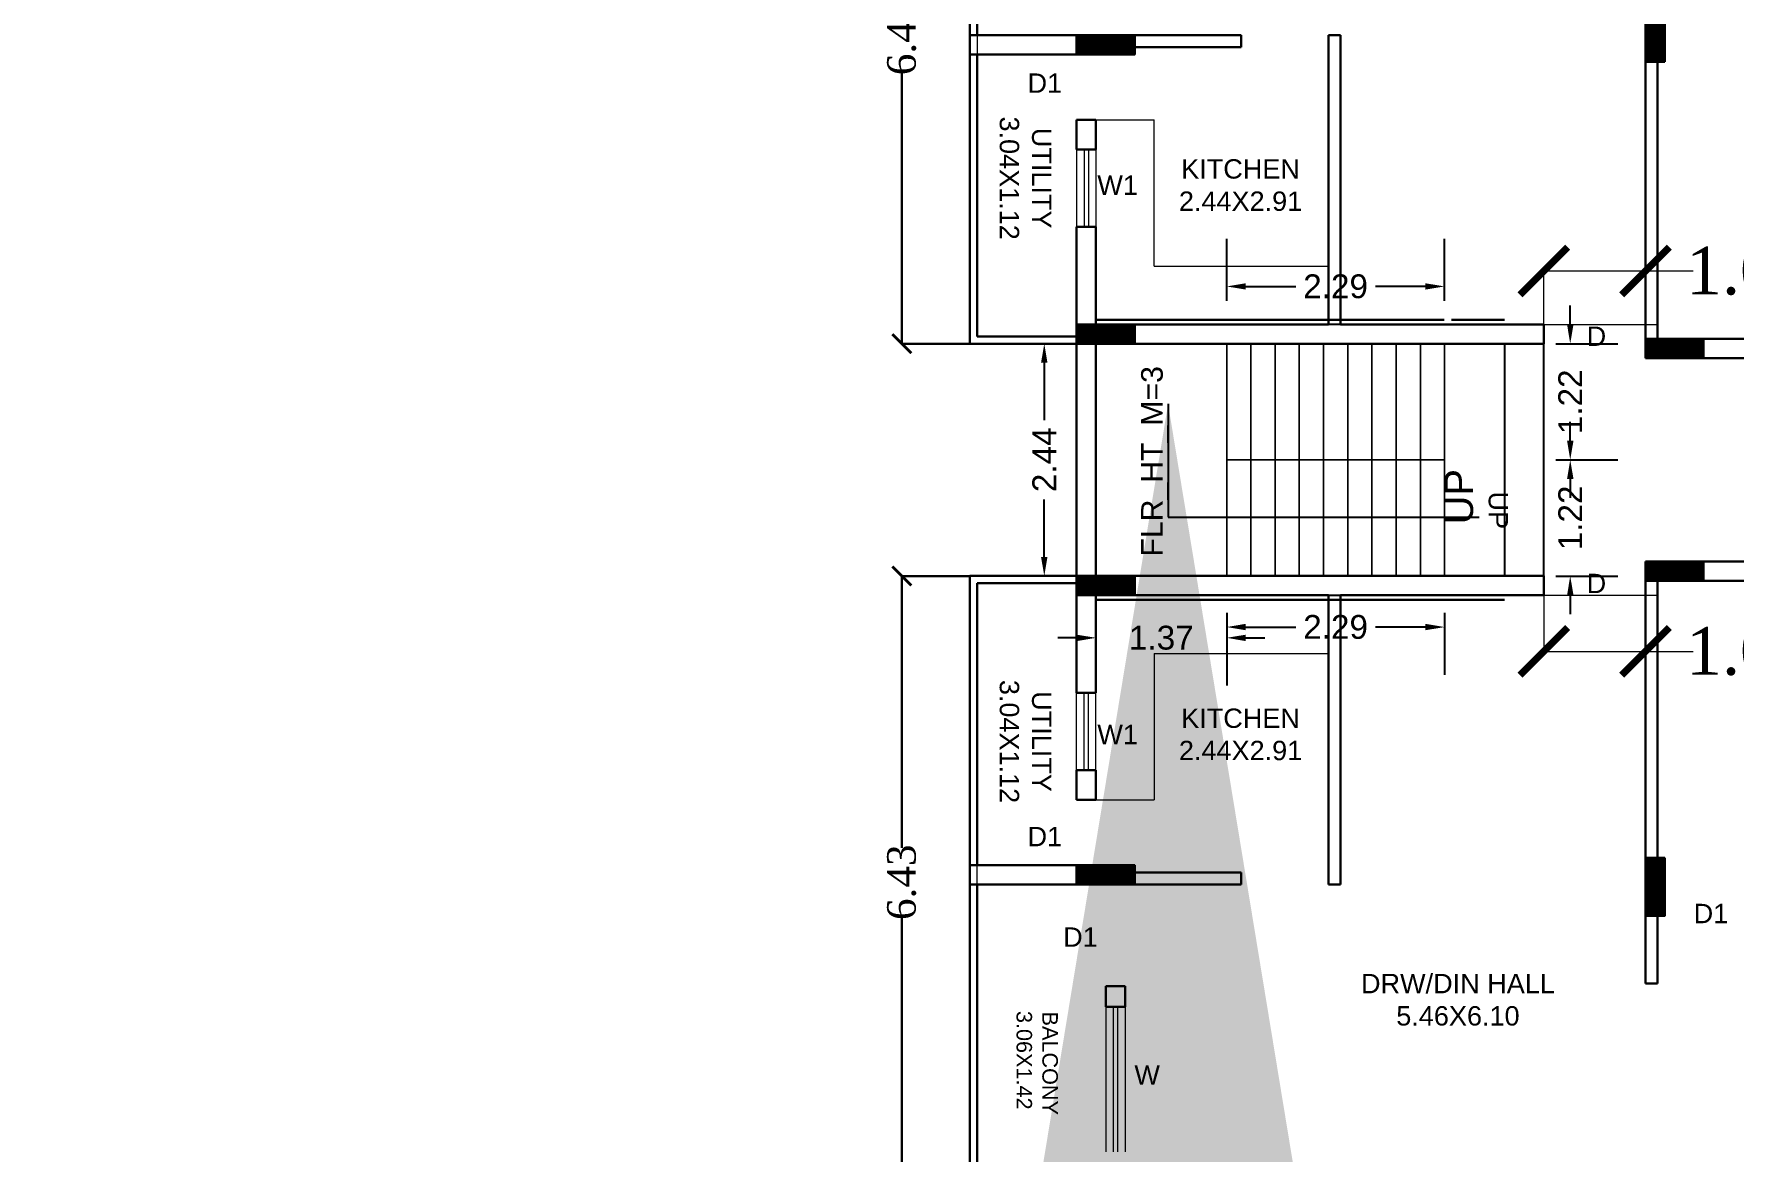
# Model space of a CAD drawing. Header units: metres. Extents: x 0 to 63445, y 32361 to 32804.
# Drawn here: x 63159.96 to 63177.8, y 32664.01 to 32675.75 of the extents above; entities that cross this region are included whole.
import ezdxf

# ---------------------------------------------------------------- set-up
doc = ezdxf.new("R2010")
doc.units = ezdxf.units.M
doc.header["$MEASUREMENT"] = 0
doc.header["$PDMODE"] = 34
doc.header["$PDSIZE"] = -10
doc.layers.get('0').update_dxf_attribs({"lineweight": 25})
for name, color, linetype, lineweight in [('BLK_1_FLR_3_EXIT_WIDTH_DOOR', 7, 'Continuous', 0), ('BLK_1_FLR_3_STAIR_1_FLIGHT_1', 7, 'Continuous', 0), ('BLK_1_FLR_3_STAIR_1_FLIGHT_2', 7, 'Continuous', 0), ('BLK_1_FLR_3_STAIR_1_LANDING_1', 7, 'Continuous', 0), ('BLK_1_FLR_3_UNITFA', 7, 'Continuous', 0), ('COLUMN', 1, 'Continuous', 30), ('DIM', 56, 'Continuous', 20), ('elev', 252, 'Continuous', 20), ('STEPS', 114, 'Continuous', 20), ('TEXT-2', 65, 'Continuous', 18), ('wall', 7, 'Continuous', 30), ('window', 154, 'Continuous', 9)]:
    doc.layers.add(name, color=color, linetype=linetype, lineweight=lineweight)
doc.layers.add('BLK_1_FLR_3_STAIR_1', color=7, linetype='Continuous', true_color=0xffffff, plot=False)
doc.layers.add('text', color=65, linetype='Continuous')
doc.styles.add('AutoDCRFont', font='arial.ttf')
doc.styles.add('PreDCRFont', font='arial.ttf', dxfattribs={"height": 0.25})
doc.styles.add('small int', font='arial.ttf', dxfattribs={"height": 18})
doc.styles.get("Standard").update_dxf_attribs({"font": 'arial.ttf', "height": 0.4})
doc.styles.add('style2', font='arial.ttf', dxfattribs={"height": 0.25})
doc.styles.add('TNR', font='times.ttf', dxfattribs={"height": 0.5})
doc.dimstyles.new('ARCHANA', dxfattribs={"dimscale": 0, "dimtxt": 0.5, "dimasz": 0.5, "dimexe": 0, "dimexo": 0, "dimgap": 0, "dimtad": 0, "dimzin": 0, "dimdsep": 46, "dimtxsty": 'TNR', "dimblk": 'ARCHTICK', "dimcen": 0.09, "dimclrd": 36, "dimclre": 36, "dimclrt": 7, "dimadec": 0, "dimazin": 0, "dimtfac": 1, "dimtofl": 0, "dimtmove": 0, "dimatfit": 3, "dimldrblk": 'ARCHTICK', "dimfxl": 1, "dimfrac": 2, "dimtolj": 1, "dimtzin": 0, "dimlwd": -1, "dimlwe": -1, "dimarcsym": 0})
doc.dimstyles.new('Copy of Standard2', dxfattribs={"dimtxt": 0.25, "dimasz": 0.2, "dimexe": 0.5, "dimexo": 0.3, "dimgap": 0.09, "dimtad": 0, "dimtoh": 1, "dimzin": 0, "dimdsep": 46, "dimtxsty": 'PreDCRFont', "dimcen": 0.025, "dimdle": 0.1, "dimadec": 0, "dimazin": 0, "dimtfac": 1, "dimtofl": 0, "dimtmove": 2, "dimatfit": 3, "dimfxl": 0.18, "dimtolj": 1, "dimtzin": 0, "dimarcsym": 0})
doc.dimstyles.new('STD', dxfattribs={"dimtxt": 10, "dimasz": 10, "dimexe": 0, "dimexo": 0, "dimgap": 0.09, "dimtad": 0, "dimdec": 0, "dimzin": 0, "dimdsep": 46, "dimlunit": 4, "dimtxsty": 'small int', "dimcen": 0.09, "dimclrd": 75, "dimclre": 75, "dimadec": 0, "dimazin": 0, "dimtfac": 1, "dimtdec": 0, "dimtofl": 0, "dimtmove": 0, "dimatfit": 3, "dimfxl": 1, "dimtolj": 1, "dimtzin": 0, "dimarcsym": 0})

# ---------------------------------------------------------------- blocks, each defined once
blk = doc.blocks.new('*D379')
at = {"layer": 'BLK_1_FLR_3_STAIR_1_FLIGHT_1', "color": 0, "linetype": 'Continuous', "lineweight": -2, "transparency": 16777216}
for p, q in [((63172.472, 32669.675), (63172.472, 32669.025)), ((63174.758, 32669.675), (63174.758, 32669.025)), ((63172.672, 32669.525), (63173.198, 32669.525)), ((63174.558, 32669.525), (63174.032, 32669.525))]:
    blk.add_line(p, q, dxfattribs=at)
at = {"layer": 'BLK_1_FLR_3_STAIR_1_FLIGHT_1', "color": 0, "linetype": 'Continuous', "transparency": 16777216}
for points in [[(63172.672, 32669.559), (63172.672, 32669.492), (63172.472, 32669.525)], [(63174.558, 32669.559), (63174.558, 32669.492), (63174.758, 32669.525)]]:
    blk.add_solid(points, dxfattribs=at)
at = {"layer": 'Defpoints', "color": 0, "linetype": 'Continuous', "transparency": 16777216}
for p in [(63172.472, 32670.061), (63174.758, 32670.061), (63174.758, 32669.525)]:
    blk.add_point(p, dxfattribs=at)
at = {"layer": 'BLK_1_FLR_3_STAIR_1_FLIGHT_1', "color": 0, "linetype": 'Continuous', "transparency": 16777216, "insert": (63173.615, 32669.525), "char_height": 0.25, "attachment_point": 5, "style": 'PreDCRFont'}
blk.add_mtext('\\A1;2.29', dxfattribs=at)
blk = doc.blocks.new('*D380')
at = {"layer": 'BLK_1_FLR_3_STAIR_1_FLIGHT_1', "color": 0, "linetype": 'Continuous', "lineweight": -2, "transparency": 16777216}
for p, q in [((63176.077, 32671.481), (63176.077, 32671.681)), ((63175.927, 32671.281), (63176.577, 32671.281)), ((63175.927, 32670.061), (63176.577, 32670.061)), ((63176.077, 32669.861), (63176.077, 32669.661))]:
    blk.add_line(p, q, dxfattribs=at)
at = {"layer": 'BLK_1_FLR_3_STAIR_1_FLIGHT_1', "color": 0, "linetype": 'Continuous', "transparency": 16777216}
for points in [[(63176.044, 32671.481), (63176.111, 32671.481), (63176.077, 32671.281)], [(63176.044, 32669.861), (63176.111, 32669.861), (63176.077, 32670.061)]]:
    blk.add_solid(points, dxfattribs=at)
at = {"layer": 'Defpoints', "color": 0, "linetype": 'Continuous', "transparency": 16777216}
for p in [(63174.758, 32671.281), (63176.077, 32671.281), (63174.758, 32670.061)]:
    blk.add_point(p, dxfattribs=at)
at = {"layer": 'BLK_1_FLR_3_STAIR_1_FLIGHT_1', "color": 0, "linetype": 'Continuous', "transparency": 16777216, "insert": (63176.077, 32670.671), "char_height": 0.25, "attachment_point": 5, "rotation": 90, "style": 'PreDCRFont'}
blk.add_mtext('\\A1;1.22', dxfattribs=at)
blk = doc.blocks.new('*D381')
at = {"layer": 'BLK_1_FLR_3_STAIR_1_FLIGHT_2', "color": 0, "linetype": 'Continuous', "lineweight": -2, "transparency": 16777216}
for p, q in [((63172.472, 32672.951), (63172.472, 32673.601)), ((63174.758, 32672.951), (63174.758, 32673.601)), ((63172.672, 32673.101), (63173.198, 32673.101)), ((63174.558, 32673.101), (63174.032, 32673.101))]:
    blk.add_line(p, q, dxfattribs=at)
at = {"layer": 'BLK_1_FLR_3_STAIR_1_FLIGHT_2', "color": 0, "linetype": 'Continuous', "transparency": 16777216}
for points in [[(63172.672, 32673.134), (63172.672, 32673.068), (63172.472, 32673.101)], [(63174.558, 32673.134), (63174.558, 32673.068), (63174.758, 32673.101)]]:
    blk.add_solid(points, dxfattribs=at)
at = {"layer": 'Defpoints', "color": 0, "linetype": 'Continuous', "transparency": 16777216}
for p in [(63174.758, 32673.101), (63172.472, 32672.5), (63174.758, 32672.5)]:
    blk.add_point(p, dxfattribs=at)
at = {"layer": 'BLK_1_FLR_3_STAIR_1_FLIGHT_2', "color": 0, "linetype": 'Continuous', "transparency": 16777216, "insert": (63173.615, 32673.101), "char_height": 0.25, "attachment_point": 5, "style": 'PreDCRFont'}
blk.add_mtext('\\A1;2.29', dxfattribs=at)
blk = doc.blocks.new('*D382')
at = {"layer": 'BLK_1_FLR_3_STAIR_1_FLIGHT_2', "color": 0, "linetype": 'Continuous', "lineweight": -2, "transparency": 16777216}
for p, q in [((63176.077, 32672.7), (63176.077, 32672.9)), ((63175.927, 32672.5), (63176.577, 32672.5)), ((63175.927, 32671.281), (63176.577, 32671.281)), ((63176.077, 32671.081), (63176.077, 32670.881))]:
    blk.add_line(p, q, dxfattribs=at)
at = {"layer": 'BLK_1_FLR_3_STAIR_1_FLIGHT_2', "color": 0, "linetype": 'Continuous', "transparency": 16777216}
for points in [[(63176.044, 32672.7), (63176.111, 32672.7), (63176.077, 32672.5)], [(63176.044, 32671.081), (63176.111, 32671.081), (63176.077, 32671.281)]]:
    blk.add_solid(points, dxfattribs=at)
at = {"layer": 'Defpoints', "color": 0, "linetype": 'Continuous', "transparency": 16777216}
for p in [(63175.358, 32672.5), (63176.077, 32672.5), (63174.758, 32671.281)]:
    blk.add_point(p, dxfattribs=at)
at = {"layer": 'BLK_1_FLR_3_STAIR_1_FLIGHT_2', "color": 0, "linetype": 'Continuous', "transparency": 16777216, "insert": (63176.077, 32671.89), "char_height": 0.25, "attachment_point": 5, "rotation": 90, "style": 'PreDCRFont'}
blk.add_mtext('\\A1;1.22', dxfattribs=at)
blk = doc.blocks.new('*D383')
at = {"layer": 'BLK_1_FLR_3_STAIR_1_LANDING_1', "color": 0, "lineweight": -2, "transparency": 16777216}
for p, q in [((63170.9, 32669.412), (63170.7, 32669.412)), ((63171.1, 32669.562), (63171.1, 32668.912)), ((63172.472, 32669.562), (63172.472, 32668.912)), ((63172.672, 32669.412), (63172.872, 32669.412))]:
    blk.add_line(p, q, dxfattribs=at)
at = {"layer": 'BLK_1_FLR_3_STAIR_1_LANDING_1', "color": 0, "transparency": 16777216}
for points in [[(63170.9, 32669.445), (63170.9, 32669.378), (63171.1, 32669.412)], [(63172.672, 32669.445), (63172.672, 32669.378), (63172.472, 32669.412)]]:
    blk.add_solid(points, dxfattribs=at)
at = {"layer": 'Defpoints', "color": 0, "transparency": 16777216}
for p in [(63171.1, 32670.061), (63172.472, 32670.061), (63171.1, 32669.412)]:
    blk.add_point(p, dxfattribs=at)
at = {"layer": 'BLK_1_FLR_3_STAIR_1_LANDING_1', "color": 0, "transparency": 16777216, "insert": (63171.786, 32669.412), "char_height": 0.25, "attachment_point": 5, "style": 'PreDCRFont'}
blk.add_mtext('\\A1;1.37', dxfattribs=at)
blk = doc.blocks.new('*D384')
at = {"layer": 'BLK_1_FLR_3_STAIR_1_LANDING_1', "color": 0, "lineweight": -2, "transparency": 16777216}
for p, q in [((63170.708, 32672.5), (63170.058, 32672.5)), ((63170.558, 32672.3), (63170.558, 32671.697)), ((63170.558, 32670.261), (63170.558, 32670.864)), ((63170.708, 32670.061), (63170.058, 32670.061))]:
    blk.add_line(p, q, dxfattribs=at)
at = {"layer": 'BLK_1_FLR_3_STAIR_1_LANDING_1', "color": 0, "transparency": 16777216}
for points in [[(63170.524, 32672.3), (63170.591, 32672.3), (63170.558, 32672.5)], [(63170.524, 32670.261), (63170.591, 32670.261), (63170.558, 32670.061)]]:
    blk.add_solid(points, dxfattribs=at)
at = {"layer": 'Defpoints', "color": 0, "transparency": 16777216}
for p in [(63170.558, 32672.5), (63171.1, 32672.5), (63171.1, 32670.061)]:
    blk.add_point(p, dxfattribs=at)
at = {"layer": 'BLK_1_FLR_3_STAIR_1_LANDING_1', "color": 0, "transparency": 16777216, "insert": (63170.558, 32671.281), "char_height": 0.25, "attachment_point": 5, "rotation": 90, "style": 'PreDCRFont'}
blk.add_mtext('\\A1;2.44', dxfattribs=at)
blk = doc.blocks.new('A$C7D115503')
at = {"layer": 'COLUMN', "ltscale": 3}
h = blk.add_hatch(dxfattribs=at)
h.set_pattern_fill('ANSI31', color=256, style=0)
h.paths.add_polyline_path([(-14.36, -11.59), (-6.36, -11.59), (-6.36, 12.41), (-14.36, 12.41)])
at = {"layer": 'COLUMN', "ltscale": 0.05}
for p, q in [((-14.36, 12.41), (-6.36, 12.41)), ((-14.36, 12.41), (-14.36, -11.59)), ((-6.36, 12.41), (-6.36, -11.59)), ((-6.36, -11.59), (-14.36, -11.59))]:
    blk.add_line(p, q, dxfattribs=at)
blk = doc.blocks.new('_ArchTick')
at = {"color": 0, "linetype": 'ByBlock', "const_width": 0.15}
blk.add_lwpolyline([(-0.5, -0.5), (0.5, 0.5)], dxfattribs=at)
blk = doc.blocks.new('*D769')
at = {"layer": 'Defpoints', "color": 0, "ltscale": 0.5, "transparency": 16777216}
for p in [(63169.062, 32678.93), (63169.778, 32678.93), (63169.778, 32672.5)]:
    blk.add_point(p, dxfattribs=at)
at = {"layer": 'wall', "color": 36, "ltscale": 0.5, "transparency": 16777216}
for p, q in [((63169.778, 32678.93), (63169.062, 32678.93)), ((63169.062, 32678.93), (63169.062, 32676.075)), ((63169.062, 32672.5), (63169.062, 32675.355)), ((63169.778, 32672.5), (63169.062, 32672.5))]:
    blk.add_line(p, q, dxfattribs=at)
at = {"layer": 'wall', "color": 36, "ltscale": 0.5, "transparency": 16777216, "xscale": 0.2, "yscale": 0.2, "zscale": 0.2}
for p, rotation in [((63169.062, 32678.93), 90), ((63169.062, 32672.5), 270)]:
    blk.add_blockref('_ArchTick', p, dxfattribs=dict(at, rotation=rotation))
at = {"layer": 'wall', "color": 7, "ltscale": 0.5, "transparency": 16777216, "insert": (63169.062, 32675.715), "char_height": 0.5, "attachment_point": 5, "rotation": 90, "style": 'TNR'}
blk.add_mtext('\\A1;{\\H0.6x;6.43}', dxfattribs=at)
blk = doc.blocks.new('*D745')
at = {"layer": 'Defpoints', "color": 0, "ltscale": 0.5, "transparency": 16777216}
for p in [(63169.778, 32670.061), (63169.062, 32663.631), (63169.778, 32663.631)]:
    blk.add_point(p, dxfattribs=at)
at = {"layer": 'wall', "color": 36, "ltscale": 0.5, "transparency": 16777216}
for p, q in [((63169.778, 32670.061), (63169.062, 32670.061)), ((63169.062, 32670.061), (63169.062, 32667.206)), ((63169.062, 32663.631), (63169.062, 32666.486)), ((63169.778, 32663.631), (63169.062, 32663.631))]:
    blk.add_line(p, q, dxfattribs=at)
at = {"layer": 'wall', "color": 36, "ltscale": 0.5, "transparency": 16777216, "xscale": 0.2, "yscale": 0.2, "zscale": 0.2}
for p, rotation in [((63169.062, 32670.061), 90), ((63169.062, 32663.631), 270)]:
    blk.add_blockref('_ArchTick', p, dxfattribs=dict(at, rotation=rotation))
at = {"layer": 'wall', "color": 7, "ltscale": 0.5, "transparency": 16777216, "insert": (63169.062, 32666.846), "char_height": 0.5, "attachment_point": 5, "rotation": 90, "style": 'TNR'}
blk.add_mtext('\\A1;{\\H0.6x;6.43}', dxfattribs=at)
blk = doc.blocks.new('*D883')
at = {"layer": 'Defpoints', "color": 0, "ltscale": 3, "transparency": 16777216}
for p in [(0.832, 32670.282), (63267.277, 32670.282), (0, 32657.531)]:
    blk.add_point(p, dxfattribs=at)
at = {"layer": 'DIM', "ltscale": 3, "transparency": 16777216}
for p, q in [((5.832, 32670.282), (0.832, 32670.282)), ((0.832, 32670.282), (0.832, 32664.301)), ((0.832, 32657.531), (0.832, 32663.512)), ((0, 32657.531), (0.832, 32657.531))]:
    blk.add_line(p, q, dxfattribs=at)
at = {"layer": 'DIM', "ltscale": 3, "transparency": 16777216, "xscale": 0.05, "yscale": 0.05, "zscale": 0.05}
for p, rotation in [((0.832, 32670.282), 90), ((0.832, 32657.531), 270)]:
    blk.add_blockref('_ArchTick', p, dxfattribs=dict(at, rotation=rotation))
at = {"layer": 'DIM', "color": 7, "ltscale": 3, "transparency": 16777216, "insert": (0.832, 32663.906), "char_height": 0.4, "attachment_point": 5, "rotation": 90}
blk.add_mtext('\\A1;{\\H0.6x;12.75}', dxfattribs=at)
blk = doc.blocks.new('*D1004')
at = {"layer": 'BLK_1_FLR_3_EXIT_WIDTH_DOOR', "color": 36, "ltscale": 0.5, "transparency": 16777216}
for p, q in [((63175.8, 32672.703), (63175.8, 32673.263)), ((63175.8, 32673.263), (63176.866, 32673.263)), ((63176.866, 32672.703), (63176.866, 32673.263)), ((63176.866, 32673.263), (63177.366, 32673.263))]:
    blk.add_line(p, q, dxfattribs=at)
at = {"layer": 'Defpoints', "color": 0, "ltscale": 0.5, "transparency": 16777216}
for p in [(63176.866, 32673.263), (63175.8, 32672.703), (63176.866, 32672.703)]:
    blk.add_point(p, dxfattribs=at)
at = {"layer": 'BLK_1_FLR_3_EXIT_WIDTH_DOOR', "color": 36, "ltscale": 0.5, "transparency": 16777216, "xscale": 0.5, "yscale": 0.5, "zscale": 0.5, "rotation": 180}
blk.add_blockref('_ArchTick', (63175.8, 32673.263), dxfattribs=at)
at = {"layer": 'BLK_1_FLR_3_EXIT_WIDTH_DOOR', "color": 36, "ltscale": 0.5, "transparency": 16777216, "xscale": 0.5, "yscale": 0.5, "zscale": 0.5}
blk.add_blockref('_ArchTick', (63176.866, 32673.263), dxfattribs=at)
at = {"layer": 'BLK_1_FLR_3_EXIT_WIDTH_DOOR', "color": 7, "ltscale": 0.5, "transparency": 16777216, "insert": (63177.953, 32673.263), "char_height": 0.5, "attachment_point": 5, "style": 'TNR'}
blk.add_mtext('\\A1;1.07', dxfattribs=at)
blk = doc.blocks.new('*D1005')
at = {"layer": 'BLK_1_FLR_3_EXIT_WIDTH_DOOR', "color": 36, "ltscale": 0.5, "transparency": 16777216}
for p, q in [((63175.8, 32669.858), (63175.8, 32669.27)), ((63176.866, 32669.858), (63176.866, 32669.27)), ((63175.8, 32669.27), (63176.866, 32669.27)), ((63176.866, 32669.27), (63177.366, 32669.27))]:
    blk.add_line(p, q, dxfattribs=at)
at = {"layer": 'Defpoints', "color": 0, "ltscale": 0.5, "transparency": 16777216}
for p in [(63175.8, 32669.858), (63176.866, 32669.858), (63176.866, 32669.27)]:
    blk.add_point(p, dxfattribs=at)
at = {"layer": 'BLK_1_FLR_3_EXIT_WIDTH_DOOR', "color": 36, "ltscale": 0.5, "transparency": 16777216, "xscale": 0.5, "yscale": 0.5, "zscale": 0.5, "rotation": 180}
blk.add_blockref('_ArchTick', (63175.8, 32669.27), dxfattribs=at)
at = {"layer": 'BLK_1_FLR_3_EXIT_WIDTH_DOOR', "color": 36, "ltscale": 0.5, "transparency": 16777216, "xscale": 0.5, "yscale": 0.5, "zscale": 0.5}
blk.add_blockref('_ArchTick', (63176.866, 32669.27), dxfattribs=at)
at = {"layer": 'BLK_1_FLR_3_EXIT_WIDTH_DOOR', "color": 7, "ltscale": 0.5, "transparency": 16777216, "insert": (63177.953, 32669.27), "char_height": 0.5, "attachment_point": 5, "style": 'TNR'}
blk.add_mtext('\\A1;1.07', dxfattribs=at)

msp = doc.modelspace()

# ---------------------------------------------------------------- linework, layer by layer
at = {"layer": 'BLK_1_FLR_3_STAIR_1'}
msp.add_lwpolyline([(63175.7996, 32669.8582), (63175.7996, 32672.703), (63170.8973, 32672.703), (63170.8973, 32669.8582)], close=True, dxfattribs=at)
at = {"layer": 'BLK_1_FLR_3_STAIR_1_FLIGHT_1', "color": 3}
for p, q in [((63172.4721, 32670.0614), (63172.4721, 32671.2806)), ((63172.7261, 32670.0614), (63172.7261, 32671.2806)), ((63172.9801, 32670.0614), (63172.9801, 32671.2806)), ((63173.2341, 32670.0614), (63173.2341, 32671.2806)), ((63173.4881, 32670.0614), (63173.4881, 32671.2806)), ((63173.7421, 32670.0614), (63173.7421, 32671.2806)), ((63173.9962, 32670.0614), (63173.9962, 32671.2806)), ((63174.2502, 32670.0614), (63174.2502, 32671.2806)), ((63174.5042, 32670.0614), (63174.5042, 32671.2806)), ((63174.7582, 32670.0614), (63174.7582, 32671.2806))]:
    msp.add_line(p, q, dxfattribs=at)
at = {"layer": 'BLK_1_FLR_3_STAIR_1_FLIGHT_1'}
msp.add_lwpolyline([(63174.7582, 32670.0614), (63174.7582, 32671.2806), (63172.4721, 32671.2806), (63172.4721, 32670.0614)], close=True, dxfattribs=at)
at = {"layer": 'BLK_1_FLR_3_STAIR_1_FLIGHT_2', "color": 3}
for p, q in [((63172.4721, 32671.2806), (63172.4721, 32672.4998)), ((63172.7261, 32671.2806), (63172.7261, 32672.4998)), ((63172.9801, 32671.2806), (63172.9801, 32672.4998)), ((63173.2341, 32671.2806), (63173.2341, 32672.4998)), ((63173.4881, 32671.2806), (63173.4881, 32672.4998)), ((63173.7421, 32671.2806), (63173.7421, 32672.4998)), ((63173.9962, 32671.2806), (63173.9962, 32672.4998)), ((63174.2502, 32671.2806), (63174.2502, 32672.4998)), ((63174.5042, 32671.2806), (63174.5042, 32672.4998)), ((63174.7582, 32671.2806), (63174.7582, 32672.4998))]:
    msp.add_line(p, q, dxfattribs=at)
at = {"layer": 'BLK_1_FLR_3_STAIR_1_FLIGHT_2'}
msp.add_lwpolyline([(63174.7582, 32672.4998), (63174.7582, 32671.2806), (63172.4721, 32671.2806), (63172.4721, 32672.4998)], close=True, dxfattribs=at)
at = {"layer": 'BLK_1_FLR_3_STAIR_1_LANDING_1'}
msp.add_lwpolyline([(63172.4721, 32670.0614), (63172.4721, 32672.4998), (63171.1005, 32672.4998), (63171.1005, 32670.0614)], close=True, dxfattribs=at)
at = {"layer": 'BLK_1_FLR_3_UNITFA', "color": 3, "ltscale": 0.5}
for points in [[(63169.8542, 32672.576), (63170.8973, 32672.576), (63170.8973, 32672.703), (63176.9934, 32672.703), (63176.9934, 32672.5506), (63181.0084, 32672.5506), (63181.0084, 32682.1861), (63171.1005, 32682.1861), (63171.1005, 32680.5773), (63170.4899, 32680.5773), (63170.4909, 32678.7992), (63169.8542, 32678.7992), (63169.8542, 32672.576)], [(63169.8542, 32669.9852), (63170.8973, 32669.9852), (63170.8973, 32669.8582), (63176.9934, 32669.8582), (63176.9934, 32670.0106), (63181.0084, 32670.0106), (63181.0084, 32660.3751), (63171.1005, 32660.3751), (63171.1005, 32661.9839), (63170.4899, 32661.9839), (63170.4909, 32663.762), (63169.8542, 32663.762), (63169.8542, 32669.9852)]]:
    msp.add_lwpolyline(points, close=True, dxfattribs=at)
at = {"layer": 'elev', "ltscale": 0.05}
for p, q in [((63171.1005, 32674.8494), (63171.7101, 32674.8494)), ((63171.7101, 32673.3127), (63171.7101, 32674.8494)), ((63171.7101, 32673.3127), (63173.5389, 32673.3127)), ((63171.7101, 32669.2485), (63173.5389, 32669.2485)), ((63171.7101, 32669.2485), (63171.7101, 32667.7118)), ((63171.1005, 32667.7118), (63171.7101, 32667.7118))]:
    msp.add_line(p, q, dxfattribs=at)
at = {"layer": 'STEPS'}
for p, q in [((63172.4721, 32672.4998), (63172.4721, 32670.0614)), ((63172.7261, 32672.4998), (63172.7261, 32670.0614)), ((63172.9801, 32672.4998), (63172.9801, 32670.0614)), ((63173.2341, 32672.4998), (63173.2341, 32670.0614)), ((63173.4881, 32672.4998), (63173.4881, 32670.0614)), ((63173.7421, 32672.4998), (63173.7421, 32670.0614)), ((63173.9962, 32672.4998), (63173.9962, 32670.0614)), ((63174.2502, 32672.4998), (63174.2502, 32670.0614)), ((63174.5042, 32672.4998), (63174.5042, 32670.0614)), ((63174.7582, 32672.4998), (63174.7582, 32670.0614)), ((63172.4721, 32671.2806), (63174.7582, 32671.2806))]:
    msp.add_line(p, q, dxfattribs=at)
at = {"layer": 'text', "linetype": 'Continuous'}
msp.add_line((63175.3857, 32672.4998), (63175.3857, 32670.0614), dxfattribs=at)
at = {"layer": 'wall', "ltscale": 0.05}
for p, q in [((63169.778, 32675.7384), (63169.778, 32678.9305)), ((63169.8542, 32675.7384), (63169.8542, 32678.8543)), ((63170.8973, 32675.5352), (63170.8973, 32675.7384)), ((63172.6245, 32675.7384), (63170.8973, 32675.7384)), ((63170.8973, 32675.7384), (63170.8973, 32675.5352)), ((63172.6245, 32675.7384), (63171.1005, 32675.7384)), ((63172.6245, 32675.6114), (63172.6245, 32675.7384)), ((63173.5389, 32672.703), (63173.5389, 32675.7384)), ((63173.6659, 32675.7384), (63173.5389, 32675.7384)), ((63173.6659, 32675.7384), (63173.5389, 32675.7384)), ((63173.6659, 32672.703), (63173.6659, 32675.7384)), ((63176.8664, 32672.3474), (63176.8664, 32675.6876)), ((63176.9934, 32672.5506), (63176.9934, 32675.6876)), ((63169.778, 32672.4998), (63169.778, 32675.5352)), ((63169.8542, 32672.576), (63169.8542, 32675.5352)), ((63172.6245, 32675.6114), (63171.1005, 32675.6114)), ((63172.6245, 32675.6114), (63171.1005, 32675.6114)), ((63171.1005, 32675.5352), (63171.1005, 32675.6114)), ((63170.8973, 32674.5376), (63170.8973, 32674.8494)), ((63171.1005, 32674.8494), (63170.8973, 32674.8494)), ((63170.8973, 32674.8494), (63170.8973, 32674.5376)), ((63171.1005, 32674.5376), (63171.1005, 32674.8494)), ((63170.8973, 32673.7257), (63170.8973, 32672.4998)), ((63171.1005, 32672.703), (63171.1005, 32673.7257)), ((63171.1005, 32672.703), (63173.5389, 32672.703)), ((63173.6659, 32672.703), (63175.7996, 32672.703)), ((63174.555, 32672.703), (63174.555, 32672.703)), ((63175.7996, 32672.4998), (63175.7996, 32672.703)), ((63175.7996, 32672.4998), (63171.1005, 32672.4998)), ((63171.1005, 32672.4998), (63175.7996, 32672.4998)), ((63176.8664, 32670.2138), (63176.8664, 32666.8736)), ((63169.778, 32670.0614), (63169.778, 32667.026)), ((63169.8542, 32669.9852), (63169.8542, 32667.026)), ((63170.8973, 32668.8355), (63170.8973, 32670.0614)), ((63175.7996, 32670.0614), (63171.1005, 32670.0614)), ((63171.1005, 32670.0614), (63175.7996, 32670.0614)), ((63175.7996, 32670.0614), (63175.7996, 32669.8582)), ((63176.9934, 32670.0106), (63176.9934, 32666.8736)), ((63171.1005, 32669.8582), (63173.5389, 32669.8582)), ((63171.1005, 32669.8582), (63171.1005, 32668.8355)), ((63173.5389, 32669.8582), (63173.5389, 32666.8228)), ((63173.6659, 32669.8582), (63173.6659, 32666.8228)), ((63173.6659, 32669.8582), (63175.7996, 32669.8582)), ((63174.555, 32669.8582), (63174.555, 32669.8582)), ((63170.8973, 32668.0235), (63170.8973, 32667.7118)), ((63170.8973, 32667.7118), (63170.8973, 32668.0235)), ((63171.1005, 32668.0235), (63171.1005, 32667.7118)), ((63171.1005, 32667.7118), (63170.8973, 32667.7118)), ((63170.8973, 32667.026), (63170.8973, 32666.8228)), ((63170.8973, 32666.8228), (63170.8973, 32667.026)), ((63171.1005, 32667.026), (63171.1005, 32666.9498)), ((63172.6245, 32666.9498), (63171.1005, 32666.9498)), ((63172.6245, 32666.9498), (63171.1005, 32666.9498)), ((63172.6245, 32666.9498), (63172.6245, 32666.8228)), ((63169.778, 32666.8228), (63169.778, 32663.6307)), ((63169.8542, 32666.8228), (63169.8542, 32663.7069)), ((63172.6245, 32666.8228), (63170.8973, 32666.8228)), ((63172.6245, 32666.8228), (63171.1005, 32666.8228)), ((63173.6659, 32666.8228), (63173.5389, 32666.8228)), ((63173.6659, 32666.8228), (63173.5389, 32666.8228)), ((63177.0696, 32666.7974), (63176.8664, 32666.7974)), ((63176.8664, 32666.6704), (63176.8664, 32665.7824)), ((63176.9934, 32666.6704), (63176.9934, 32665.7824)), ((63177.0696, 32666.6704), (63176.9934, 32666.6704)), ((63171.2021, 32665.7559), (63171.2021, 32665.5378)), ((63171.4053, 32665.7559), (63171.2021, 32665.7559)), ((63171.2021, 32665.5378), (63171.2021, 32665.7559)), ((63171.4053, 32665.7559), (63171.4053, 32665.5378)), ((63176.9934, 32665.7824), (63176.8664, 32665.7824)), ((63176.9934, 32665.7824), (63176.8664, 32665.7824)), ((63176.9934, 32665.7824), (63176.9934, 32665.7824))]:
    msp.add_line(p, q, dxfattribs=at)
at = {"layer": 'wall'}
for p, q in [((63170.8973, 32675.7384), (63169.778, 32675.7384)), ((63169.778, 32675.7384), (63169.778, 32675.5352)), ((63170.8973, 32675.5352), (63169.778, 32675.5352)), ((63170.8973, 32672.4998), (63169.778, 32672.4998)), ((63170.8973, 32672.576), (63169.8542, 32672.576)), ((63170.8973, 32672.4998), (63170.8973, 32670.0614)), ((63171.1005, 32672.4998), (63171.1005, 32670.0614)), ((63177.0696, 32672.5506), (63181.0084, 32672.5506)), ((63177.0696, 32672.3474), (63181.0084, 32672.3474)), ((63177.0696, 32670.2138), (63181.0084, 32670.2138)), ((63170.8973, 32670.0614), (63169.778, 32670.0614)), ((63170.8973, 32669.9852), (63169.8542, 32669.9852)), ((63177.0696, 32670.0106), (63181.0084, 32670.0106)), ((63170.8973, 32667.026), (63169.778, 32667.026)), ((63169.778, 32666.8228), (63169.778, 32667.026)), ((63170.8973, 32666.8228), (63169.778, 32666.8228))]:
    msp.add_line(p, q, dxfattribs=at)
at = {"layer": 'wall', "ltscale": 3}
for p, q in [((63170.8973, 32674.5376), (63171.1005, 32674.5376)), ((63170.8973, 32673.7257), (63171.1005, 32673.7257)), ((63170.8973, 32668.8355), (63171.1005, 32668.8355)), ((63170.8973, 32668.0235), (63171.1005, 32668.0235)), ((63171.2021, 32665.5378), (63171.4053, 32665.5378))]:
    msp.add_line(p, q, dxfattribs=at)
at = {"layer": 'wall', "linetype": 'Continuous'}
for p, q in [((63171.1005, 32672.7498), (63174.7537, 32672.7498)), ((63174.8327, 32672.7498), (63175.3857, 32672.7498)), ((63175.3857, 32669.8114), (63171.1005, 32669.8114))]:
    msp.add_line(p, q, dxfattribs=at)
at = {"layer": 'wall', "ltscale": 0.5}
msp.add_lwpolyline([(63200.3042, 32660.1719), (63184.3601, 32660.1719), (63184.3601, 32670.0106), (63181.2116, 32670.0106), (63181.2116, 32660.1719), (63170.8973, 32660.1719), (63170.8973, 32661.7807), (63170.2876, 32661.7807), (63170.2876, 32663.6307), (63169.778, 32663.6307), (63169.778, 32670.0614), (63170.8973, 32670.0614), (63170.8973, 32672.4998), (63169.778, 32672.4998), (63169.778, 32678.9305), (63170.2876, 32678.9305), (63170.2876, 32680.7805), (63170.8973, 32680.7805), (63170.8973, 32682.3893), (63181.2116, 32682.3893), (63181.2116, 32672.5506), (63184.3601, 32672.5506), (63184.3601, 32682.3893), (63200.3042, 32682.3893)], dxfattribs=at)
at = {"layer": 'window'}
for p, q in [((63170.8973, 32674.5376), (63170.8973, 32673.7257)), ((63170.9772, 32674.5376), (63170.9772, 32673.7257)), ((63171.0205, 32674.5376), (63171.0205, 32673.7257)), ((63171.1005, 32674.5376), (63171.1005, 32673.7257)), ((63170.8973, 32668.0235), (63170.8973, 32668.8355)), ((63170.9772, 32668.0235), (63170.9772, 32668.8355)), ((63171.0205, 32668.0235), (63171.0205, 32668.8355)), ((63171.1005, 32668.0235), (63171.1005, 32668.8355)), ((63171.2021, 32665.5378), (63171.2021, 32664.0147)), ((63171.282, 32665.5378), (63171.282, 32664.0147)), ((63171.3253, 32665.5378), (63171.3253, 32664.0147)), ((63171.4053, 32665.5378), (63171.4053, 32664.0147))]:
    msp.add_line(p, q, dxfattribs=at)

# ---------------------------------------------------------------- block references
at = {"layer": 'COLUMN', "ltscale": 0.05, "yscale": 0.025400733691282, "zscale": 0.025400733691282}
for p, xscale, rotation in [((63177.2313, 32675.7744), -0.025400733691282, 180), ((63171.2126, 32675.3736), -0.025400733691282, 90), ((63171.2126, 32672.3382), -0.025400733691282, 90), ((63177.1818, 32672.1858), -0.025400733691282, 90), ((63177.1818, 32670.3754), 0.025400733691282, 90), ((63171.2126, 32670.223), 0.025400733691282, 90), ((63171.2126, 32667.1876), 0.025400733691282, 90)]:
    msp.add_blockref('A$C7D115503', p, dxfattribs=dict(at, xscale=xscale, rotation=rotation))
at = {"layer": 'COLUMN', "ltscale": 0.05, "xscale": 0.025400733691282, "yscale": 0.025400733691282, "zscale": 0.025400733691282}
msp.add_blockref('A$C7D115503', (63177.2313, 32666.7868), dxfattribs=at)

# ---------------------------------------------------------------- texts
at = {"linetype": 'Continuous', "style": 'style2'}
msp.add_text('UP', height=0.3, rotation=90, dxfattribs=at).set_placement((63175.0576, 32670.6023))
at = {"layer": 'BLK_1_FLR_3_STAIR_1', "insert": (63171.5743, 32672.2646), "char_height": 0.22694, "width": 2.420734, "attachment_point": 3, "rotation": 90}
msp.add_mtext('FLR_HT_M=3', dxfattribs=at)
at = {"layer": 'text'}
for s, insert, char_height, width, attachment_point in [('\\pxqc;D1', (63167.1799, 32675.1339), 0.20321, 6.767919, 7), ('\\pxqc;KITCHEN\\P2.44X2.91', (63169.8233, 32674.4363), 0.203206, 5.588511, 1), ('\\pxqc;D', (63173.4179, 32672.4768), 0.20321, 5.867919, 7), ('\\pxqc;D', (63173.4179, 32670.0844), 0.20321, 5.867919, 1), ('\\pxqc;KITCHEN\\P2.44X2.91', (63169.8233, 32668.1249), 0.203206, 5.588511, 7), ('\\pxqc;D1', (63167.1799, 32667.4273), 0.20321, 6.767919, 1), ('\\pxqc;D1', (63174.6197, 32666.6196), 0.20321, 5.867919, 1), ('\\pxqc;D1', (63167.6533, 32666.3723), 0.20321, 6.567919, 1), ('\\pxqc;DRW/DIN HALL\\P5.46X6.10', (63172.1045, 32665.3393), 0.203206, 5.588511, 7)]:
    msp.add_mtext(s, dxfattribs=dict(at, insert=insert, char_height=char_height, width=width, attachment_point=attachment_point))
at = {"layer": 'text', "rotation": 270}
for s, insert, char_height, width, attachment_point in [('\\pxqc;UTILITY\\P3.04X1.12', (63170.0877, 32671.4435), 0.203206, 5.588511, 9), ('\\pxqc;UP', (63175.2181, 32673.5577), 0.20321, 5.613911, 7), ('\\pxqc;UTILITY\\P3.04X1.12', (63170.0877, 32671.1177), 0.203206, 5.588511, 7), ('\\pxqc; BALCONY\\P3.06X1.42', (63170.2644, 32667.2128), 0.162565, 4.470808, 7)]:
    msp.add_mtext(s, dxfattribs=dict(at, insert=insert, char_height=char_height, width=width, attachment_point=attachment_point))
at = {"layer": 'TEXT-2', "width": 0.183842, "style": 'AutoDCRFont'}
for s, insert, char_height, attachment_point in [('W1', (63171.5405, 32674.2657), 0.20321, 3), ('W1', (63171.5405, 32668.2955), 0.20321, 9), ('W', (63171.7715, 32664.7217), 0.2032, 9)]:
    msp.add_mtext(s, dxfattribs=dict(at, insert=insert, char_height=char_height, attachment_point=attachment_point))

# ---------------------------------------------------------------- dimensions: what is measured, and where the dimension line sits
at = {"layer": 'BLK_1_FLR_3_EXIT_WIDTH_DOOR', "color": 1, "ltscale": 0.5}
for base, p1, p2, picture, middle in [((63176.8664, 32673.2633), (63175.7996, 32672.703), (63176.8664, 32672.703), '*D1004', (63177.9528, 32673.2633)), ((63176.8664, 32669.2701), (63175.7996, 32669.8582), (63176.8664, 32669.8582), '*D1005', (63177.9528, 32669.2701))]:
    dim = msp.add_linear_dim(base=base, p1=p1, p2=p2, dimstyle='ARCHANA', override={"dimscale": 1, "dimfxl": 6, "dimarcsym": 1}, dxfattribs=at)
    dim.commit()
    dim.dimension.update_dxf_attribs({"geometry": picture, "text_midpoint": middle})
at = {"layer": 'BLK_1_FLR_3_STAIR_1_FLIGHT_1', "color": 2, "linetype": 'Continuous'}
dim = msp.add_linear_dim(base=(63176.0774, 32671.2806), p1=(63174.7582, 32670.0614), p2=(63174.7582, 32671.2806), angle=90, dimstyle='Copy of Standard2', override={"dimpost": '\\X', "dimfxl": 0.15, "dimfxlon": 1}, dxfattribs=at)
dim.commit()
dim.dimension.update_dxf_attribs({"geometry": '*D380', "text_midpoint": (63176.0774, 32670.671)})
at = {"layer": 'BLK_1_FLR_3_STAIR_1_FLIGHT_1', "color": 1, "linetype": 'Continuous'}
dim = msp.add_linear_dim(base=(63174.7582, 32669.5252), p1=(63172.4721, 32670.0614), p2=(63174.7582, 32670.0614), angle=180, dimstyle='Copy of Standard2', override={"dimpost": '\\X', "dimfxl": 0.15, "dimfxlon": 1}, dxfattribs=at)
dim.commit()
dim.dimension.update_dxf_attribs({"geometry": '*D379', "text_midpoint": (63173.6151, 32669.5252)})
at = {"layer": 'BLK_1_FLR_3_STAIR_1_FLIGHT_2', "color": 1, "linetype": 'Continuous'}
dim = msp.add_linear_dim(base=(63174.7582, 32673.1012), p1=(63172.4721, 32672.4998), p2=(63174.7582, 32672.4998), angle=180, dimstyle='Copy of Standard2', override={"dimpost": '\\X', "dimfxl": 0.15, "dimfxlon": 1}, dxfattribs=at)
dim.commit()
dim.dimension.update_dxf_attribs({"geometry": '*D381', "text_midpoint": (63173.6151, 32673.1012)})
at = {"layer": 'BLK_1_FLR_3_STAIR_1_FLIGHT_2', "color": 2, "linetype": 'Continuous'}
dim = msp.add_linear_dim(base=(63176.0774, 32672.4998), p1=(63174.7582, 32671.2806), p2=(63175.3582, 32672.4998), angle=90, dimstyle='Copy of Standard2', override={"dimpost": '\\X', "dimfxl": 0.15, "dimfxlon": 1}, dxfattribs=at)
dim.commit()
dim.dimension.update_dxf_attribs({"geometry": '*D382', "text_midpoint": (63176.0774, 32671.8902)})
at = {"layer": 'BLK_1_FLR_3_STAIR_1_LANDING_1', "color": 1}
dim = msp.add_linear_dim(base=(63170.5577, 32672.4998), p1=(63171.1005, 32670.0614), p2=(63171.1005, 32672.4998), angle=90, dimstyle='Copy of Standard2', override={"dimpost": '\\X', "dimfxl": 0.15, "dimfxlon": 1}, dxfattribs=at)
dim.commit()
dim.dimension.update_dxf_attribs({"geometry": '*D384', "text_midpoint": (63170.5577, 32671.2806)})
at = {"layer": 'BLK_1_FLR_3_STAIR_1_LANDING_1', "color": 2}
dim = msp.add_linear_dim(base=(63171.1005, 32669.4116), p1=(63172.4721, 32670.0614), p2=(63171.1005, 32670.0614), angle=180, dimstyle='Copy of Standard2', override={"dimpost": '\\X', "dimfxl": 0.15, "dimfxlon": 1}, dxfattribs=at)
dim.commit()
dim.dimension.update_dxf_attribs({"geometry": '*D383', "text_midpoint": (63171.7863, 32669.4116)})
at = {"layer": 'DIM', "ltscale": 3}
dim = msp.add_linear_dim(base=(0.8318, 32670.2817), p1=(0, 32657.5305), p2=(63267.2772, 32670.2817), angle=90, text='{\\H0.6x;<>}', dimstyle='ARCHANA', override={"dimscale": 1, "dimtxt": 0.278, "dimasz": 0.05, "dimtxsty": 'Standard', "dimclrd": 256, "dimclre": 256, "dimfxl": 5, "dimfxlon": 1, "dimarcsym": 1}, dxfattribs=at)
dim.commit()
dim.dimension.update_dxf_attribs({"geometry": '*D883', "text_midpoint": (0.8318, 32663.9061)})
at = {"layer": 'wall', "ltscale": 0.5}
for base, p1, p2, angle, picture, middle in [((63169.0621, 32678.9305), (63169.778, 32672.4998), (63169.778, 32678.9305), 90, '*D769', (63169.0621, 32675.7151)), ((63169.0621, 32663.6307), (63169.778, 32670.0614), (63169.778, 32663.6307), 270, '*D745', (63169.0621, 32666.846))]:
    dim = msp.add_linear_dim(base=base, p1=p1, p2=p2, angle=angle, text='{\\H0.6x;<>}', dimstyle='ARCHANA', override={"dimscale": 1, "dimtxt": 0.3, "dimasz": 0.2, "dimfxl": 6, "dimarcsym": 1}, dxfattribs=at)
    dim.commit()
    dim.dimension.update_dxf_attribs({"geometry": picture, "text_midpoint": middle})

# ---------------------------------------------------------------- leaders
at = {"layer": 'wall'}
msp.add_leader([(63171.8571, 32671.8671), (63171.8571, 32670.6783), (63175.1201, 32670.6783)], dimstyle='STD', override={"dimgap": 0.09, "dimtad": 0, "dimfxl": 0.18, "dimfxlon": 1, "dimarcsym": 1}, dxfattribs=at)

doc.saveas('drawing.dxf')
